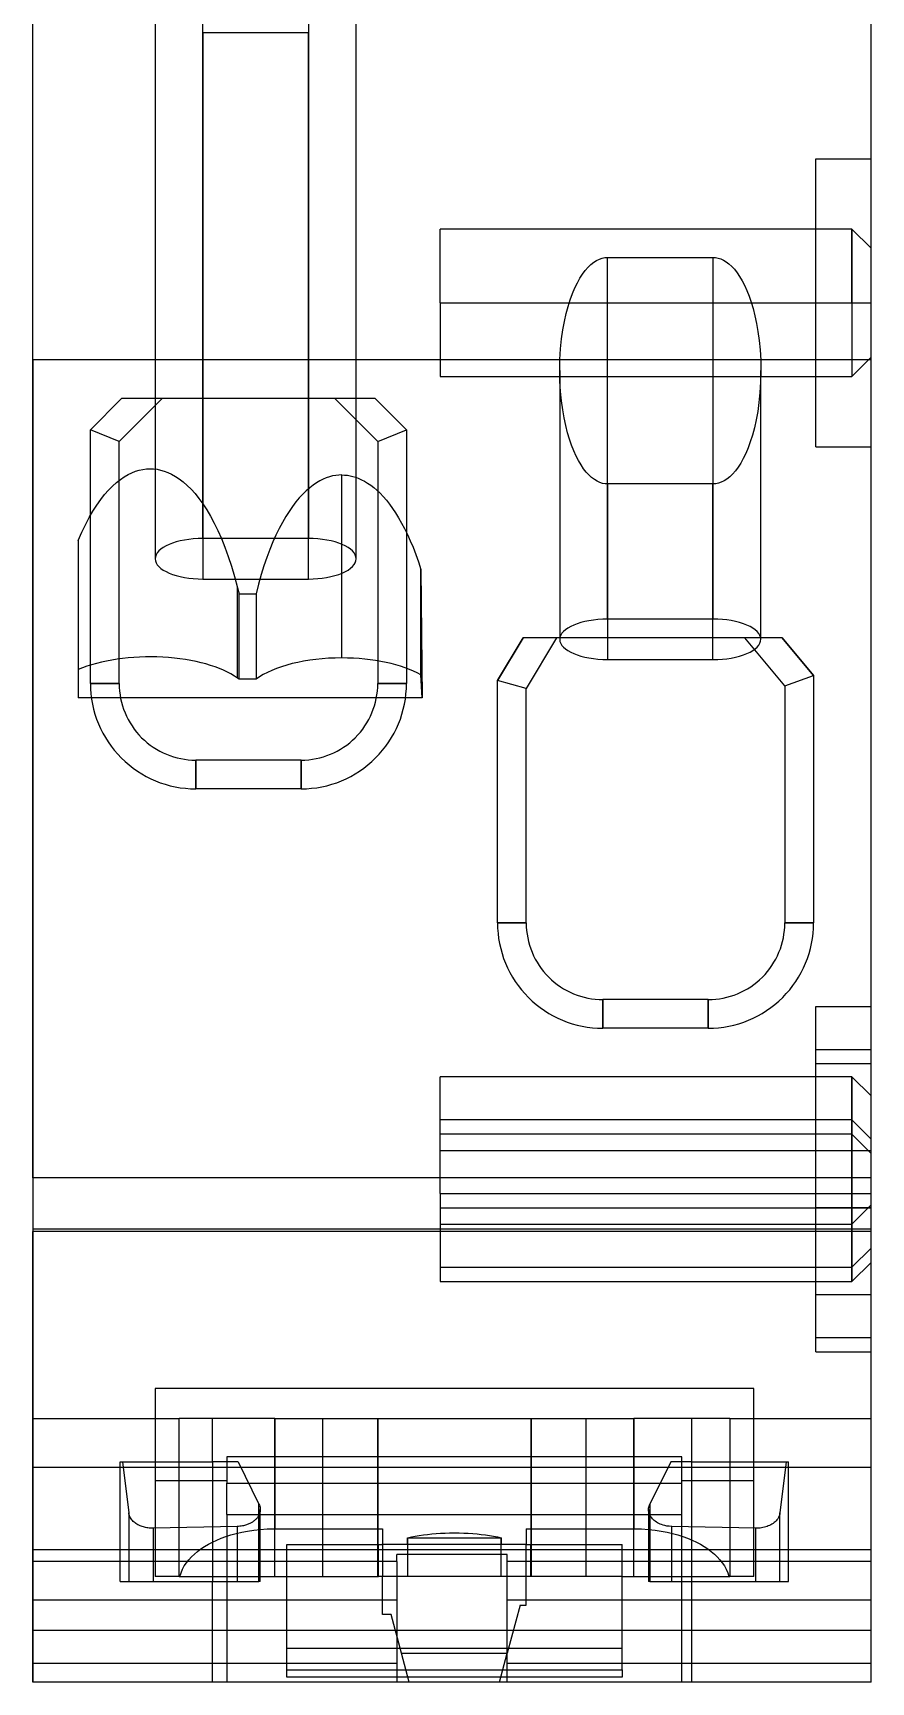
# Model space of a CAD drawing. Header units: millimetres. Extents: x -13 to 4.5, y -51.5 to 19.7.
# Drawn here: x -13 to 4.5, y -51.5 to -17.07 of the extents above; entities that cross this region are included whole.
import ezdxf

# ---------------------------------------------------------------- set-up
doc = ezdxf.new("R2010")
doc.units = ezdxf.units.MM
doc.layers.add('MAIN-1', color=7, linetype='Continuous')
doc.layers.add('MAIN-2', color=7, linetype='Continuous')

msp = doc.modelspace()

# ---------------------------------------------------------------- linework, layer by layer
at = {"layer": 'MAIN-1'}
for p, q in [((-13, -23.883), (-13, -2.222)), ((-13, -40.975), (-13, -15.545)), ((4.5, -40.975), (4.5, -15.545)), ((-13, -23.883), (-13, -42.038)), ((-11.149, -24.7), (-11.8, -25.351)), ((-10.3, -24.7), (-11.2, -25.6)), ((-5.851, -24.7), (-11.149, -24.7)), ((-5.8, -25.6), (-6.7, -24.7)), ((-5.2, -25.351), (-5.851, -24.7)), ((-11.8, -30.65), (-11.8, -25.351)), ((-11.2, -25.6), (-11.8, -25.351)), ((-5.8, -25.6), (-5.2, -25.351)), ((-5.2, -25.351), (-5.2, -30.65)), ((-11.2, -30.65), (-11.2, -25.6)), ((-5.8, -25.6), (-5.8, -30.65)), ((-2.767, -29.7), (-3.3, -30.591)), ((2.648, -29.7), (-2.767, -29.7)), ((-2.068, -29.7), (-2.7, -30.757)), ((2.7, -30.7), (1.867, -29.7)), ((3.3, -30.483), (2.648, -29.7)), ((-3.3, -35.65), (-3.3, -30.591)), ((-2.7, -30.757), (-3.3, -30.591)), ((2.7, -30.7), (3.3, -30.483)), ((3.3, -30.483), (3.3, -35.65)), ((-11.8, -30.65), (-11.2, -30.65)), ((-5.8, -30.65), (-5.2, -30.65)), ((-2.7, -35.65), (-2.7, -30.757)), ((2.7, -30.7), (2.7, -35.65)), ((-7.4, -32.25), (-9.6, -32.25)), ((-9.6, -32.25), (-9.6, -32.85)), ((-7.4, -32.85), (-7.4, -32.25)), ((-7.4, -32.85), (-9.6, -32.85)), ((-3.3, -35.65), (-2.7, -35.65)), ((2.7, -35.65), (3.3, -35.65)), ((1.1, -37.25), (-1.1, -37.25)), ((-1.1, -37.25), (-1.1, -37.85)), ((1.1, -37.85), (1.1, -37.25)), ((1.1, -37.85), (-1.1, -37.85)), ((4.5, -41.3), (4.5, -40.162)), ((4.5, -40.975), (-13, -40.975)), ((-13, -40.975), (-13, -42.09)), ((4.5, -42.09), (4.5, -40.975)), ((4.5, -42.438), (4.5, -41.3)), ((-13, -42.038), (-13, -48.984)), ((-13, -42.038), (4.5, -42.038)), ((-13, -51.5), (-13, -42.09)), ((4.5, -48.984), (4.5, -42.038)), ((-7.95, -46), (-9.95, -46)), ((-9.95, -49.3), (-9.95, -46)), ((-7.95, -46), (-0.45, -46)), ((-7.95, -46), (-7.95, -48.3)), ((1.55, -46), (-0.45, -46)), ((-0.45, -48.3), (-0.45, -46)), ((1.55, -46), (1.55, -49.3)), ((-9.253, -48.579), (-9.164, -48.537)), ((-9.164, -48.537), (-9.07, -48.498)), ((-9.07, -48.498), (-8.971, -48.462)), ((-8.971, -48.462), (-8.867, -48.428)), ((-8.867, -48.428), (-8.757, -48.398)), ((-8.757, -48.398), (-8.641, -48.371)), ((-8.641, -48.371), (-8.519, -48.348)), ((-8.519, -48.348), (-8.39, -48.328)), ((-8.39, -48.328), (-8.253, -48.313)), ((-8.253, -48.313), (-8.107, -48.303)), ((-8.107, -48.303), (-7.95, -48.3)), ((-7.95, -48.3), (-5.7, -48.3)), ((-5.7, -48.3), (-5.7, -48.631)), ((-2.7, -48.3), (-2.7, -48.631)), ((-2.7, -48.3), (-0.45, -48.3)), ((-0.45, -48.3), (-0.293, -48.303)), ((-0.293, -48.303), (-0.147, -48.313)), ((-0.147, -48.313), (-0.01, -48.328)), ((-0.01, -48.328), (0.119, -48.348)), ((0.119, -48.348), (0.241, -48.371)), ((0.241, -48.371), (0.357, -48.398)), ((0.357, -48.398), (0.467, -48.428)), ((0.467, -48.428), (0.571, -48.462)), ((0.571, -48.462), (0.67, -48.498)), ((0.67, -48.498), (0.764, -48.537)), ((0.764, -48.537), (0.853, -48.579)), ((-9.745, -48.946), (-9.689, -48.885)), ((-9.689, -48.885), (-9.629, -48.827)), ((-9.629, -48.827), (-9.563, -48.772)), ((-9.563, -48.772), (-9.493, -48.72)), ((-9.493, -48.72), (-9.417, -48.67)), ((-9.417, -48.67), (-9.338, -48.623)), ((-9.338, -48.623), (-9.253, -48.579)), ((-7.7, -51.247), (-7.7, -48.631)), ((-7.7, -48.631), (-5.7, -48.631)), ((-2.7, -48.631), (-0.7, -48.631)), ((-0.7, -51.247), (-0.7, -48.631)), ((0.853, -48.579), (0.938, -48.623)), ((0.938, -48.623), (1.017, -48.67)), ((1.017, -48.67), (1.093, -48.72)), ((1.093, -48.72), (1.163, -48.772)), ((1.163, -48.772), (1.229, -48.827)), ((1.229, -48.827), (1.289, -48.885)), ((1.289, -48.885), (1.345, -48.946)), ((-13, -48.984), (-13, -49.786)), ((-9.95, -48.984), (-13, -48.984)), ((-9.932, -49.3), (-9.909, -49.221)), ((-9.909, -49.221), (-9.878, -49.147)), ((-9.878, -49.147), (-9.84, -49.076)), ((-9.84, -49.076), (-9.795, -49.009)), ((-9.795, -49.009), (-9.745, -48.946)), ((1.345, -48.946), (1.395, -49.009)), ((1.395, -49.009), (1.44, -49.076)), ((1.44, -49.076), (1.478, -49.147)), ((1.478, -49.147), (1.509, -49.221)), ((1.509, -49.221), (1.532, -49.3)), ((4.5, -48.984), (1.55, -48.984)), ((4.5, -49.786), (4.5, -48.984)), ((-9.95, -49.3), (-9.932, -49.3)), ((-9.932, -49.3), (-7.7, -49.3)), ((-0.7, -49.3), (1.532, -49.3)), ((1.532, -49.3), (1.55, -49.3)), ((-13, -49.786), (-13, -51.106)), ((-13, -49.786), (-7.7, -49.786)), ((-0.7, -49.786), (4.5, -49.786)), ((4.5, -49.843), (4.5, -49.786)), ((4.5, -51.5), (4.5, -49.843)), ((-13, -51.106), (-13, -51.5)), ((-7.7, -51.4), (-7.7, -51.247)), ((-7.7, -51.247), (-0.7, -51.247)), ((-0.7, -51.247), (-0.7, -51.4)), ((-5.4, -51.5), (-13, -51.5)), ((-0.7, -51.4), (-7.7, -51.4)), ((-5.4, -51.4), (-5.4, -51.5)), ((-3.1, -51.5), (-5.4, -51.5)), ((-3.1, -51.5), (-3.1, -51.4)), ((4.5, -51.5), (-3.1, -51.5))]:
    msp.add_line(p, q, dxfattribs=at)
for centre, radius, start, end in [((-9.6, -30.65), 2.2, 179.9988, 270.001), ((-9.6, -30.65), 1.6, 180, 270.0001), ((-7.4, -30.65), 2.2, 269.999, 0.0027), ((-7.4, -30.65), 1.6, 269.9998, 0.0001), ((-1.1, -35.65), 2.2, 179.9995, 270.0024), ((-1.1, -35.65), 1.6, 179.9999, 270.0001), ((1.1, -35.65), 2.2, 269.999, 0.0027), ((1.1, -35.65), 1.6, 270, 0.0001)]:
    msp.add_arc(centre, radius, start, end, dxfattribs=at)
at = {"layer": 'MAIN-2'}
for p, q in [((4.5, -23.883), (4.5, -2.278)), ((-9.45, -27.624), (-9.45, -12.335)), ((-7.25, -12.335), (-7.25, -27.624)), ((-10.45, -14.701), (-10.45, -28.046)), ((-6.25, -28.046), (-6.25, -14.701)), ((-7.25, -17.067), (-9.45, -17.067)), ((-9.45, -17.067), (-9.45, -28.469)), ((-7.25, -28.469), (-7.25, -17.067)), ((3.35, -22.7), (3.35, -19.692)), ((3.35, -19.692), (4.5, -19.692)), ((-4.5, -22.7), (-4.5, -21.162)), ((4.1, -21.162), (-4.5, -21.162)), ((4.1, -21.162), (4.1, -22.7)), ((4.5, -21.562), (4.1, -21.162)), ((4.1, -22.7), (4.1, -21.162)), ((-1.524, -22.102), (-1.467, -22.026)), ((-1.467, -22.026), (-1.408, -21.958)), ((-1.408, -21.958), (-1.349, -21.901)), ((-1.349, -21.901), (-1.29, -21.854)), ((-1.29, -21.854), (-1.231, -21.816)), ((-1.231, -21.816), (-1.172, -21.787)), ((-1.172, -21.787), (-1.113, -21.767)), ((-1.113, -21.767), (-1.056, -21.756)), ((-1.056, -21.756), (-1, -21.752)), ((-1, -29.306), (-1, -21.752)), ((-1, -21.752), (1.2, -21.752)), ((1.2, -21.752), (1.254, -21.755)), ((1.2, -21.752), (1.2, -29.306)), ((1.254, -21.755), (1.308, -21.766)), ((1.308, -21.766), (1.364, -21.784)), ((1.364, -21.784), (1.42, -21.81)), ((1.42, -21.81), (1.477, -21.845)), ((1.477, -21.845), (1.534, -21.888)), ((1.534, -21.888), (1.591, -21.94)), ((1.591, -21.94), (1.647, -22.002)), ((1.647, -22.002), (1.702, -22.072)), ((-1.684, -22.391), (-1.632, -22.285)), ((-1.632, -22.285), (-1.579, -22.189)), ((-1.579, -22.189), (-1.524, -22.102)), ((1.702, -22.072), (1.756, -22.151)), ((1.756, -22.151), (1.808, -22.239)), ((1.808, -22.239), (1.858, -22.336)), ((1.858, -22.336), (1.906, -22.443)), ((-4.5, -22.7), (-4.5, -24.238)), ((-4.5, -22.7), (4.1, -22.7)), ((-4.5, -22.7), (4.1, -22.7)), ((-1.823, -22.775), (-1.779, -22.636)), ((-1.779, -22.636), (-1.733, -22.508)), ((-1.733, -22.508), (-1.684, -22.391)), ((1.906, -22.443), (1.952, -22.56)), ((1.952, -22.56), (1.996, -22.686)), ((1.996, -22.686), (2.037, -22.823)), ((3.35, -25.708), (3.35, -22.7)), ((4.1, -22.7), (4.1, -24.238)), ((4.1, -22.7), (4.5, -22.7)), ((4.1, -22.7), (4.5, -22.7)), ((4.1, -22.7), (4.1, -24.238)), ((-1.9, -23.088), (-1.864, -22.925)), ((-1.864, -22.925), (-1.823, -22.775)), ((2.037, -22.823), (2.075, -22.971)), ((2.075, -22.971), (2.109, -23.13)), ((-1.96, -23.455), (-1.933, -23.264)), ((-1.933, -23.264), (-1.9, -23.088)), ((2.109, -23.13), (2.139, -23.302)), ((2.139, -23.302), (2.164, -23.486)), ((-1.995, -23.887), (-1.981, -23.663)), ((-1.981, -23.663), (-1.96, -23.455)), ((2.164, -23.486), (2.183, -23.684)), ((2.183, -23.684), (2.196, -23.896)), ((-13, -23.883), (4.5, -23.883)), ((-2, -24.119), (-1.995, -23.887)), ((2.196, -23.896), (2.2, -24.118)), ((4.1, -24.238), (4.5, -23.838)), ((4.5, -42.038), (4.5, -23.883)), ((-4.5, -24.238), (4.1, -24.238)), ((-2, -24.118), (-2, -29.728)), ((-1.996, -24.34), (-2, -24.119)), ((-1.983, -24.552), (-1.996, -24.34)), ((2.195, -24.35), (2.181, -24.573)), ((2.2, -24.118), (2.195, -24.35)), ((2.2, -29.728), (2.2, -24.118)), ((-11.8, -25.351), (-11.149, -24.7)), ((-10.3, -24.7), (-10.3, -24.7)), ((-10.3, -24.7), (-10.3, -24.7)), ((-6.7, -24.7), (-6.7, -24.7)), ((-6.7, -24.7), (-6.7, -24.7)), ((-5.851, -24.7), (-5.2, -25.351)), ((-1.964, -24.75), (-1.983, -24.552)), ((-1.939, -24.935), (-1.964, -24.75)), ((2.16, -24.782), (2.133, -24.973)), ((2.181, -24.573), (2.16, -24.782)), ((-1.909, -25.106), (-1.939, -24.935)), ((-1.875, -25.265), (-1.909, -25.106)), ((2.133, -24.973), (2.1, -25.148)), ((-11.8, -30.65), (-11.8, -25.351)), ((-11.2, -25.6), (-11.8, -25.351)), ((-5.8, -25.6), (-5.2, -25.351)), ((-5.2, -25.351), (-5.2, -30.65)), ((-1.837, -25.413), (-1.875, -25.265)), ((-1.796, -25.55), (-1.837, -25.413)), ((2.023, -25.462), (1.979, -25.601)), ((2.064, -25.311), (2.023, -25.462)), ((2.1, -25.148), (2.064, -25.311)), ((-11.2, -25.6), (-11.2, -25.6)), ((-11.2, -25.6), (-11.2, -25.6)), ((-5.8, -25.6), (-5.8, -25.6)), ((-5.8, -25.6), (-5.8, -25.6)), ((-1.752, -25.677), (-1.796, -25.55)), ((-1.706, -25.793), (-1.752, -25.677)), ((-1.658, -25.9), (-1.706, -25.793)), ((1.933, -25.728), (1.884, -25.845)), ((1.979, -25.601), (1.933, -25.728)), ((3.35, -25.708), (4.5, -25.708)), ((-10.631, -26.171), (-10.558, -26.167)), ((-10.558, -26.167), (-10.484, -26.17)), ((-1.608, -25.997), (-1.658, -25.9)), ((-1.556, -26.085), (-1.608, -25.997)), ((-1.502, -26.165), (-1.556, -26.085)), ((-1.447, -26.235), (-1.502, -26.165)), ((1.724, -26.134), (1.667, -26.211)), ((1.779, -26.048), (1.724, -26.134)), ((1.832, -25.952), (1.779, -26.048)), ((1.884, -25.845), (1.832, -25.952)), ((-11.338, -26.529), (-11.256, -26.455)), ((-11.256, -26.455), (-11.174, -26.391)), ((-11.174, -26.391), (-11.093, -26.335)), ((-11.093, -26.335), (-11.013, -26.289)), ((-11.013, -26.289), (-10.934, -26.251)), ((-10.934, -26.251), (-10.857, -26.22)), ((-10.857, -26.22), (-10.78, -26.197)), ((-10.78, -26.197), (-10.705, -26.181)), ((-10.705, -26.181), (-10.631, -26.171)), ((-10.484, -26.17), (-10.41, -26.178)), ((-10.41, -26.178), (-10.335, -26.193)), ((-10.335, -26.193), (-10.26, -26.215)), ((-10.26, -26.215), (-10.182, -26.244)), ((-10.182, -26.244), (-10.104, -26.281)), ((-10.104, -26.281), (-10.025, -26.325)), ((-10.025, -26.325), (-9.944, -26.379)), ((-9.944, -26.379), (-9.863, -26.441)), ((-9.863, -26.441), (-9.781, -26.513)), ((-9.781, -26.513), (-9.698, -26.594)), ((-7.151, -26.507), (-7.222, -26.563)), ((-7.08, -26.459), (-7.151, -26.507)), ((-7.01, -26.419), (-7.08, -26.459)), ((-6.942, -26.384), (-7.01, -26.419)), ((-6.875, -26.356), (-6.942, -26.384)), ((-6.809, -26.334), (-6.875, -26.356)), ((-6.743, -26.317), (-6.809, -26.334)), ((-6.679, -26.305), (-6.743, -26.317)), ((-6.615, -26.298), (-6.679, -26.305)), ((-6.551, -26.295), (-6.615, -26.298)), ((-6.551, -26.295), (-6.493, -26.297)), ((-6.551, -30.117), (-6.551, -26.295)), ((-6.493, -26.297), (-6.435, -26.303)), ((-6.435, -26.303), (-6.376, -26.313)), ((-6.376, -26.313), (-6.318, -26.327)), ((-6.318, -26.327), (-6.258, -26.345)), ((-6.258, -26.345), (-6.198, -26.368)), ((-6.198, -26.368), (-6.137, -26.395)), ((-6.137, -26.395), (-6.075, -26.428)), ((-6.075, -26.428), (-6.012, -26.466)), ((-6.012, -26.466), (-5.948, -26.51)), ((-5.948, -26.51), (-5.883, -26.56)), ((-1.391, -26.296), (-1.447, -26.235)), ((-1.334, -26.348), (-1.391, -26.296)), ((-1.277, -26.392), (-1.334, -26.348)), ((-1.22, -26.426), (-1.277, -26.392)), ((-1.164, -26.452), (-1.22, -26.426)), ((-1.108, -26.471), (-1.164, -26.452)), ((-1.054, -26.481), (-1.108, -26.471)), ((-1, -26.484), (-1.054, -26.481)), ((1.2, -26.484), (-1, -26.484)), ((-1, -26.484), (-1, -30.151)), ((1.256, -26.481), (1.2, -26.484)), ((1.2, -30.151), (1.2, -26.484)), ((1.313, -26.469), (1.256, -26.481)), ((1.372, -26.449), (1.313, -26.469)), ((1.431, -26.421), (1.372, -26.449)), ((1.49, -26.383), (1.431, -26.421)), ((1.549, -26.335), (1.49, -26.383)), ((1.608, -26.278), (1.549, -26.335)), ((1.667, -26.211), (1.608, -26.278)), ((-11.667, -26.926), (-11.586, -26.811)), ((-11.586, -26.811), (-11.504, -26.707)), ((-11.504, -26.707), (-11.421, -26.613)), ((-11.421, -26.613), (-11.338, -26.529)), ((-9.698, -26.594), (-9.616, -26.686)), ((-9.616, -26.686), (-9.534, -26.788)), ((-9.534, -26.788), (-9.453, -26.899)), ((-7.439, -26.774), (-7.511, -26.86)), ((-7.367, -26.696), (-7.439, -26.774)), ((-7.294, -26.625), (-7.367, -26.696)), ((-7.222, -26.563), (-7.294, -26.625)), ((-5.883, -26.56), (-5.818, -26.616)), ((-5.818, -26.616), (-5.752, -26.679)), ((-5.752, -26.679), (-5.686, -26.747)), ((-5.686, -26.747), (-5.621, -26.823)), ((-5.621, -26.823), (-5.556, -26.904)), ((-11.904, -27.334), (-11.826, -27.187)), ((-11.826, -27.187), (-11.747, -27.051)), ((-11.747, -27.051), (-11.667, -26.926)), ((-9.453, -26.899), (-9.372, -27.022)), ((-9.372, -27.022), (-9.293, -27.155)), ((-9.293, -27.155), (-9.215, -27.299)), ((-7.723, -27.166), (-7.792, -27.285)), ((-7.653, -27.056), (-7.723, -27.166)), ((-7.582, -26.954), (-7.653, -27.056)), ((-7.511, -26.86), (-7.582, -26.954)), ((-5.556, -26.904), (-5.492, -26.993)), ((-5.492, -26.993), (-5.428, -27.088)), ((-5.428, -27.088), (-5.364, -27.19)), ((-5.364, -27.19), (-5.302, -27.299)), ((-12.054, -27.662), (-11.98, -27.492)), ((-11.98, -27.492), (-11.904, -27.334)), ((-9.215, -27.299), (-9.139, -27.455)), ((-9.139, -27.455), (-9.065, -27.623)), ((-7.86, -27.413), (-7.927, -27.55)), ((-7.792, -27.285), (-7.86, -27.413)), ((-5.302, -27.299), (-5.241, -27.415)), ((-5.241, -27.415), (-5.18, -27.538)), ((-5.18, -27.538), (-5.121, -27.669)), ((-12.054, -27.662), (-12.053, -30.948)), ((-12.054, -27.662), (-12.054, -30.361)), ((-7.25, -27.624), (-9.45, -27.624)), ((-9.065, -27.623), (-8.992, -27.802)), ((-8.992, -27.802), (-8.922, -27.995)), ((-8.055, -27.851), (-8.117, -28.016)), ((-7.992, -27.695), (-8.055, -27.851)), ((-7.927, -27.55), (-7.992, -27.695)), ((-5.121, -27.669), (-5.064, -27.807)), ((-5.064, -27.807), (-5.007, -27.954)), ((-8.922, -27.995), (-8.855, -28.2)), ((-8.855, -28.2), (-8.791, -28.419)), ((-8.177, -28.191), (-8.234, -28.376)), ((-8.117, -28.016), (-8.177, -28.191)), ((-5.007, -27.954), (-4.953, -28.108)), ((-4.953, -28.108), (-4.9, -28.27)), ((-9.45, -28.469), (-7.25, -28.469)), ((-8.791, -28.419), (-8.73, -28.652)), ((-8.289, -28.573), (-8.34, -28.78)), ((-8.234, -28.376), (-8.289, -28.573)), ((-4.9, -28.27), (-4.876, -30.948)), ((-4.9, -30.47), (-4.9, -28.27)), ((-8.73, -28.652), (-8.697, -28.78)), ((-8.73, -30.538), (-8.73, -28.652)), ((-8.697, -28.78), (-8.34, -28.78)), ((-8.697, -30.561), (-8.697, -28.78)), ((-8.34, -28.78), (-8.34, -30.561)), ((1.2, -29.306), (-1, -29.306)), ((-3.3, -30.591), (-2.767, -29.7)), ((-2.068, -29.7), (-2.068, -29.7)), ((-2.068, -29.7), (-2.068, -29.7)), ((1.867, -29.7), (1.867, -29.7)), ((1.867, -29.7), (1.867, -29.7)), ((2.648, -29.7), (3.3, -30.483)), ((-1, -30.151), (1.2, -30.151)), ((-12.054, -30.361), (-12.053, -30.948)), ((-8.697, -30.561), (-8.73, -30.538)), ((-8.34, -30.561), (-8.697, -30.561)), ((-4.876, -30.948), (-4.9, -30.47)), ((-3.3, -35.65), (-3.3, -30.591)), ((-2.7, -30.757), (-3.3, -30.591)), ((2.7, -30.7), (3.3, -30.483)), ((3.3, -30.483), (3.3, -35.65)), ((-4.876, -30.948), (-12.053, -30.948)), ((-11.2, -30.65), (-11.8, -30.65)), ((-11.2, -30.65), (-11.2, -30.65)), ((-11.2, -30.65), (-11.2, -30.65)), ((-5.2, -30.65), (-5.8, -30.65)), ((-5.8, -30.65), (-5.8, -30.65)), ((-5.8, -30.65), (-5.8, -30.65)), ((-2.7, -30.757), (-2.7, -30.757)), ((-2.7, -30.757), (-2.7, -30.757)), ((2.7, -30.7), (2.7, -30.7)), ((2.7, -30.7), (2.7, -30.7)), ((-9.6, -32.85), (-9.6, -32.25)), ((-9.6, -32.25), (-9.6, -32.25)), ((-9.6, -32.25), (-9.6, -32.25)), ((-7.4, -32.25), (-7.4, -32.85)), ((-7.4, -32.25), (-7.4, -32.25)), ((-7.4, -32.25), (-7.4, -32.25)), ((-7.4, -32.85), (-9.6, -32.85)), ((-2.7, -35.65), (-3.3, -35.65)), ((-2.7, -35.65), (-2.7, -35.65)), ((-2.7, -35.65), (-2.7, -35.65)), ((3.3, -35.65), (2.7, -35.65)), ((2.7, -35.65), (2.7, -35.65)), ((2.7, -35.65), (2.7, -35.65)), ((-1.1, -37.85), (-1.1, -37.25)), ((-1.1, -37.25), (-1.1, -37.25)), ((-1.1, -37.25), (-1.1, -37.25)), ((1.1, -37.25), (1.1, -37.25)), ((1.1, -37.25), (1.1, -37.85)), ((1.1, -37.25), (1.1, -37.25)), ((3.35, -38.292), (3.35, -37.392)), ((3.35, -37.392), (4.5, -37.392)), ((1.1, -37.85), (-1.1, -37.85)), ((3.35, -41.3), (3.35, -38.292)), ((3.35, -38.292), (4.5, -38.292)), ((-4.5, -39.811), (-4.5, -38.862)), ((4.1, -38.862), (-4.5, -38.862)), ((4.5, -38.592), (3.35, -38.592)), ((3.35, -41.6), (3.35, -38.592)), ((4.5, -38.592), (3.35, -38.592)), ((4.1, -38.862), (4.1, -40.4)), ((4.5, -39.262), (4.1, -38.862)), ((4.1, -40.4), (4.1, -38.862)), ((-4.5, -41.3), (-4.5, -39.762)), ((4.1, -39.762), (-4.5, -39.762)), ((4.1, -39.762), (4.1, -41.3)), ((4.5, -40.162), (4.1, -39.762)), ((4.1, -39.762), (4.1, -41.3)), ((4.1, -40.062), (-4.5, -40.062)), ((4.1, -40.062), (4.1, -41.6)), ((4.5, -40.462), (4.1, -40.062)), ((4.1, -40.062), (4.1, -41.6)), ((-4.5, -40.4), (4.1, -40.4)), ((-4.5, -40.4), (4.1, -40.4)), ((4.1, -40.4), (4.1, -41.938)), ((4.1, -40.4), (4.5, -40.4)), ((4.1, -40.4), (4.5, -40.4)), ((4.1, -41.938), (4.1, -40.4)), ((4.5, -40.975), (-13, -40.975)), ((-4.5, -41.3), (-4.5, -42.838)), ((-4.5, -41.3), (4.1, -41.3)), ((-4.5, -41.3), (4.1, -41.3)), ((3.35, -44.308), (3.35, -41.3)), ((4.1, -41.3), (4.5, -41.3)), ((4.1, -41.3), (4.1, -42.838)), ((4.1, -42.838), (4.1, -41.3)), ((4.1, -41.3), (4.5, -41.3)), ((-4.5, -41.6), (4.1, -41.6)), ((-4.5, -41.6), (4.1, -41.6)), ((4.5, -41.6), (3.35, -41.6)), ((4.5, -41.6), (3.35, -41.6)), ((4.5, -41.6), (3.35, -41.6)), ((4.5, -41.6), (3.35, -41.6)), ((3.35, -44.608), (3.35, -41.6)), ((4.1, -41.938), (4.5, -41.538)), ((4.1, -41.6), (4.1, -43.138)), ((4.1, -41.6), (4.5, -41.6)), ((4.1, -41.6), (4.5, -41.6)), ((4.1, -43.138), (4.1, -41.6)), ((-4.5, -41.938), (4.1, -41.938)), ((4.5, -42.09), (-13, -42.09)), ((4.5, -42.09), (-13, -42.09)), ((4.5, -49.843), (4.5, -42.09)), ((4.1, -42.838), (4.5, -42.438)), ((-4.5, -42.838), (4.1, -42.838)), ((-4.5, -42.839), (-4.5, -43.138)), ((4.1, -43.138), (4.5, -42.738)), ((-4.5, -43.138), (4.1, -43.138)), ((3.35, -43.408), (4.5, -43.408)), ((3.35, -44.308), (4.5, -44.308)), ((3.35, -44.608), (4.5, -44.608)), ((3.35, -44.608), (4.5, -44.608)), ((-10.45, -45.373), (-10.45, -47.3)), ((-10.45, -45.373), (-10.45, -45.373)), ((2.05, -45.373), (-10.45, -45.373)), ((2.05, -47.3), (2.05, -45.373)), ((2.05, -45.373), (2.05, -45.373)), ((-13, -46), (-13, -46)), ((-13, -46), (-9.95, -46)), ((-9.95, -46), (-9.95, -46)), ((-9.95, -46), (-9.95, -46)), ((-9.95, -46), (-9.95, -46)), ((-9.95, -46), (-9.95, -46)), ((-9.25, -46), (-9.25, -46)), ((-9.25, -46.129), (-9.25, -46)), ((-9.25, -46.257), (-9.25, -46.129)), ((-7.95, -46), (-7.95, -46)), ((-7.95, -46), (-7.95, -46)), ((-7.95, -49.3), (-7.95, -46)), ((-7.95, -46), (-7.95, -46)), ((-7.95, -46), (-7.95, -46)), ((-7.95, -48.3), (-7.95, -46)), ((-6.95, -49.3), (-6.95, -46)), ((-6.95, -49.3), (-6.95, -46)), ((-5.8, -46), (-5.8, -49.3)), ((-5.8, -49.3), (-5.8, -46)), ((-2.6, -49.3), (-2.6, -46)), ((-2.6, -46), (-2.6, -49.3)), ((-1.45, -49.3), (-1.45, -46)), ((-1.45, -49.3), (-1.45, -46)), ((-0.45, -46), (-0.45, -46)), ((-0.45, -49.3), (-0.45, -46)), ((-0.45, -46), (-0.45, -46)), ((-0.45, -46), (-0.45, -48.3)), ((0.75, -46), (0.75, -46)), ((0.75, -46), (0.75, -51.5)), ((1.55, -46), (1.55, -46)), ((1.55, -46), (1.55, -46)), ((1.55, -46), (1.55, -46)), ((1.55, -46), (1.55, -46)), ((1.55, -46), (4.5, -46)), ((4.5, -46), (4.5, -46)), ((-9.25, -46.386), (-9.25, -46.257)), ((-9.25, -46.514), (-9.25, -46.386)), ((-9.25, -46.643), (-9.25, -46.514)), ((-9.248, -46.771), (-9.25, -46.643)), ((-9.25, -46.9), (-9.248, -46.771)), ((-8.95, -46.8), (-8.95, -47.346)), ((0.55, -46.8), (-8.95, -46.8)), ((0.55, -47.346), (0.55, -46.8)), ((-13, -47.011), (4.5, -47.011)), ((-11.177, -46.9), (-9.25, -46.9)), ((-11.177, -49.4), (-11.177, -46.9)), ((-11.131, -46.9), (-10.999, -47.969)), ((-9.25, -46.9), (-9.247, -46.9)), ((-9.249, -46.9), (-9.25, -46.9)), ((-9.25, -46.9), (-9.25, -46.9)), ((-9.248, -46.9), (-9.249, -46.9)), ((-9.249, -46.9), (-9.249, -46.9)), ((-9.247, -46.9), (-9.248, -46.9)), ((-9.247, -46.9), (-9.247, -46.9)), ((-9.246, -49.4), (-9.246, -46.9)), ((-9.171, -46.9), (-9.243, -46.9)), ((-9.096, -46.9), (-9.171, -46.9)), ((-9.02, -46.9), (-9.096, -46.9)), ((-8.944, -46.9), (-9.02, -46.9)), ((-8.869, -46.9), (-8.944, -46.9)), ((-8.793, -46.9), (-8.869, -46.9)), ((-8.718, -46.9), (-8.793, -46.9)), ((-8.718, -46.9), (-8.282, -47.786)), ((0.318, -46.9), (-0.118, -47.786)), ((0.75, -46.9), (0.318, -46.9)), ((0.75, -46.9), (2.777, -46.9)), ((0.75, -46.9), (0.75, -46.9)), ((2.731, -46.9), (2.599, -47.969)), ((2.777, -49.4), (2.777, -46.9)), ((-10.45, -47.3), (-10.45, -49.3)), ((-8.95, -47.3), (-10.45, -47.3)), ((-8.95, -48), (-8.95, -47.346)), ((-8.95, -47.346), (0.55, -47.346)), ((2.05, -47.3), (0.55, -47.3)), ((0.55, -48), (0.55, -47.346)), ((2.05, -49.3), (2.05, -47.3)), ((-8.282, -49.4), (-8.282, -47.786)), ((-8.282, -47.786), (-8.272, -47.807)), ((-8.272, -47.807), (-8.265, -47.828)), ((-8.265, -47.828), (-8.259, -47.848)), ((-8.259, -47.848), (-8.256, -47.867)), ((-0.144, -47.867), (-0.141, -47.848)), ((-0.141, -47.848), (-0.135, -47.828)), ((-0.135, -47.828), (-0.128, -47.807)), ((-0.128, -47.807), (-0.118, -47.786)), ((-0.118, -47.786), (-0.118, -49.4)), ((-10.996, -47.991), (-10.999, -47.969)), ((-10.999, -47.969), (-10.999, -49.4)), ((-10.99, -48.012), (-10.996, -47.991)), ((-10.983, -48.033), (-10.99, -48.012)), ((-10.974, -48.053), (-10.983, -48.033)), ((-10.963, -48.073), (-10.974, -48.053)), ((-10.951, -48.092), (-10.963, -48.073)), ((-10.937, -48.111), (-10.951, -48.092)), ((-10.922, -48.129), (-10.937, -48.111)), ((-10.905, -48.145), (-10.922, -48.129)), ((-10.888, -48.161), (-10.905, -48.145)), ((-10.869, -48.176), (-10.888, -48.161)), ((-10.85, -48.19), (-10.869, -48.176)), ((-10.829, -48.204), (-10.85, -48.19)), ((-10.808, -48.216), (-10.829, -48.204)), ((-8.95, -48), (-8.95, -51.5)), ((-8.95, -48), (0.55, -48)), ((-8.491, -48.199), (-8.507, -48.206)), ((-8.475, -48.191), (-8.491, -48.199)), ((-8.46, -48.184), (-8.475, -48.191)), ((-8.446, -48.176), (-8.46, -48.184)), ((-8.431, -48.167), (-8.446, -48.176)), ((-8.418, -48.159), (-8.431, -48.167)), ((-8.405, -48.15), (-8.418, -48.159)), ((-8.392, -48.141), (-8.405, -48.15)), ((-8.38, -48.132), (-8.392, -48.141)), ((-8.368, -48.123), (-8.38, -48.132)), ((-8.357, -48.113), (-8.368, -48.123)), ((-8.347, -48.104), (-8.357, -48.113)), ((-8.337, -48.094), (-8.347, -48.104)), ((-8.328, -48.083), (-8.337, -48.094)), ((-8.319, -48.073), (-8.328, -48.083)), ((-8.311, -48.062), (-8.319, -48.073)), ((-8.303, -48.051), (-8.311, -48.062)), ((-8.296, -48.04), (-8.303, -48.051)), ((-8.289, -48.029), (-8.296, -48.04)), ((-8.283, -48.017), (-8.289, -48.029)), ((-8.278, -48.006), (-8.283, -48.017)), ((-8.273, -47.994), (-8.278, -48.006)), ((-8.268, -47.981), (-8.273, -47.994)), ((-8.264, -47.969), (-8.268, -47.981)), ((-8.261, -47.956), (-8.264, -47.969)), ((-8.258, -47.943), (-8.261, -47.956)), ((-8.256, -47.93), (-8.258, -47.943)), ((-8.256, -47.867), (-8.254, -47.885)), ((-8.254, -47.917), (-8.256, -47.93)), ((-8.254, -47.885), (-8.253, -47.903)), ((-8.254, -49.4), (-8.254, -47.9)), ((-8.253, -47.903), (-8.254, -47.917)), ((-0.147, -47.903), (-0.146, -47.885)), ((-0.145, -47.927), (-0.147, -47.903)), ((-0.146, -47.885), (-0.144, -47.867)), ((-0.146, -47.9), (-0.146, -49.4)), ((-0.141, -47.95), (-0.145, -47.927)), ((-0.135, -47.973), (-0.141, -47.95)), ((-0.127, -47.995), (-0.135, -47.973)), ((-0.118, -48.016), (-0.127, -47.995)), ((-0.107, -48.036), (-0.118, -48.016)), ((-0.094, -48.056), (-0.107, -48.036)), ((-0.079, -48.075), (-0.094, -48.056)), ((-0.063, -48.093), (-0.079, -48.075)), ((-0.045, -48.111), (-0.063, -48.093)), ((-0.026, -48.128), (-0.045, -48.111)), ((-0.005, -48.144), (-0.026, -48.128)), ((0.018, -48.159), (-0.005, -48.144)), ((0.043, -48.174), (0.018, -48.159)), ((0.069, -48.188), (0.043, -48.174)), ((0.097, -48.202), (0.069, -48.188)), ((0.127, -48.214), (0.097, -48.202)), ((0.55, -51.5), (0.55, -48)), ((2.431, -48.202), (2.406, -48.217)), ((2.455, -48.187), (2.431, -48.202)), ((2.477, -48.17), (2.455, -48.187)), ((2.499, -48.152), (2.477, -48.17)), ((2.518, -48.132), (2.499, -48.152)), ((2.536, -48.112), (2.518, -48.132)), ((2.552, -48.09), (2.536, -48.112)), ((2.566, -48.067), (2.552, -48.09)), ((2.578, -48.044), (2.566, -48.067)), ((2.588, -48.02), (2.578, -48.044)), ((2.595, -47.995), (2.588, -48.02)), ((2.599, -47.969), (2.595, -47.995)), ((2.599, -49.4), (2.599, -47.969)), ((-10.787, -48.227), (-10.808, -48.216)), ((-10.764, -48.237), (-10.787, -48.227)), ((-10.742, -48.246), (-10.764, -48.237)), ((-10.719, -48.255), (-10.742, -48.246)), ((-10.695, -48.262), (-10.719, -48.255)), ((-10.671, -48.269), (-10.695, -48.262)), ((-10.648, -48.274), (-10.671, -48.269)), ((-10.623, -48.279), (-10.648, -48.274)), ((-10.599, -48.283), (-10.623, -48.279)), ((-10.575, -48.286), (-10.599, -48.283)), ((-10.55, -48.288), (-10.575, -48.286)), ((-10.526, -48.289), (-10.55, -48.288)), ((-10.501, -48.29), (-10.526, -48.289)), ((-10.499, -48.29), (-10.501, -48.29)), ((-10.497, -48.29), (-10.499, -48.29)), ((-10.494, -48.29), (-10.497, -48.29)), ((-10.492, -48.29), (-10.494, -48.29)), ((-10.49, -48.29), (-10.492, -48.29)), ((-10.488, -48.29), (-10.49, -48.29)), ((-10.485, -48.29), (-10.488, -48.29)), ((-8.739, -48.251), (-10.485, -48.29)), ((-10.485, -49.4), (-10.485, -48.29)), ((-9.253, -48.579), (-9.164, -48.537)), ((-9.164, -48.537), (-9.07, -48.498)), ((-9.07, -48.498), (-8.971, -48.462)), ((-8.971, -48.462), (-8.867, -48.428)), ((-8.867, -48.428), (-8.757, -48.398)), ((-8.757, -48.398), (-8.641, -48.371)), ((-8.708, -48.25), (-8.739, -48.251)), ((-8.739, -48.251), (-8.739, -49.4)), ((-8.679, -48.248), (-8.708, -48.25)), ((-8.652, -48.245), (-8.679, -48.248)), ((-8.627, -48.241), (-8.652, -48.245)), ((-8.641, -48.371), (-8.519, -48.348)), ((-8.604, -48.237), (-8.627, -48.241)), ((-8.582, -48.232), (-8.604, -48.237)), ((-8.562, -48.226), (-8.582, -48.232)), ((-8.543, -48.22), (-8.562, -48.226)), ((-8.525, -48.213), (-8.543, -48.22)), ((-8.507, -48.206), (-8.525, -48.213)), ((-8.519, -48.348), (-8.39, -48.328)), ((-8.39, -48.328), (-8.253, -48.313)), ((-8.253, -48.313), (-8.107, -48.303)), ((-8.107, -48.303), (-7.95, -48.3)), ((-7.95, -48.3), (-5.7, -48.3)), ((-5.7, -48.3), (-5.7, -48.3)), ((-5.176, -48.487), (-5.097, -48.47)), ((-5.176, -48.487), (-5.097, -48.47)), ((-5.176, -48.631), (-5.176, -48.487)), ((-5.176, -48.487), (-3.224, -48.487)), ((-5.176, -48.487), (-3.224, -48.487)), ((-5.176, -48.487), (-5.176, -49.3)), ((-5.097, -48.47), (-5.016, -48.454)), ((-5.097, -48.47), (-5.016, -48.454)), ((-5.016, -48.454), (-4.933, -48.44)), ((-5.016, -48.454), (-4.933, -48.44)), ((-4.933, -48.44), (-4.848, -48.428)), ((-4.933, -48.44), (-4.848, -48.428)), ((-4.848, -48.428), (-4.762, -48.417)), ((-4.848, -48.428), (-4.762, -48.417)), ((-4.762, -48.417), (-4.673, -48.408)), ((-4.762, -48.417), (-4.673, -48.408)), ((-4.673, -48.408), (-4.582, -48.4)), ((-4.673, -48.408), (-4.582, -48.4)), ((-4.582, -48.4), (-4.49, -48.394)), ((-4.582, -48.4), (-4.49, -48.394)), ((-4.49, -48.394), (-4.395, -48.39)), ((-4.49, -48.394), (-4.395, -48.39)), ((-4.395, -48.39), (-4.299, -48.387)), ((-4.395, -48.39), (-4.299, -48.387)), ((-4.299, -48.387), (-4.2, -48.386)), ((-4.299, -48.387), (-4.2, -48.386)), ((-4.2, -48.386), (-4.101, -48.387)), ((-4.2, -48.386), (-4.101, -48.387)), ((-4.101, -48.387), (-4.005, -48.39)), ((-4.101, -48.387), (-4.005, -48.39)), ((-4.005, -48.39), (-3.91, -48.394)), ((-4.005, -48.39), (-3.91, -48.394)), ((-3.91, -48.394), (-3.818, -48.4)), ((-3.91, -48.394), (-3.818, -48.4)), ((-3.818, -48.4), (-3.727, -48.408)), ((-3.818, -48.4), (-3.727, -48.408)), ((-3.727, -48.408), (-3.638, -48.417)), ((-3.727, -48.408), (-3.638, -48.417)), ((-3.638, -48.417), (-3.552, -48.428)), ((-3.638, -48.417), (-3.552, -48.428)), ((-3.552, -48.428), (-3.467, -48.44)), ((-3.552, -48.428), (-3.467, -48.44)), ((-3.467, -48.44), (-3.384, -48.454)), ((-3.467, -48.44), (-3.384, -48.454)), ((-3.384, -48.454), (-3.303, -48.47)), ((-3.384, -48.454), (-3.303, -48.47)), ((-3.303, -48.47), (-3.224, -48.487)), ((-3.303, -48.47), (-3.224, -48.487)), ((-3.224, -48.487), (-3.224, -48.631)), ((-3.224, -49.3), (-3.224, -48.487)), ((-2.7, -48.3), (-0.45, -48.3)), ((-2.7, -48.3), (-2.7, -48.3)), ((-0.45, -48.3), (-0.293, -48.303)), ((-0.293, -48.303), (-0.147, -48.313)), ((-0.147, -48.313), (-0.01, -48.328)), ((-0.01, -48.328), (0.119, -48.348)), ((0.119, -48.348), (0.241, -48.371)), ((0.16, -48.225), (0.127, -48.214)), ((0.197, -48.235), (0.16, -48.225)), ((0.238, -48.243), (0.197, -48.235)), ((0.285, -48.248), (0.238, -48.243)), ((0.241, -48.371), (0.357, -48.398)), ((0.339, -48.251), (0.285, -48.248)), ((2.085, -48.29), (0.339, -48.251)), ((0.339, -49.4), (0.339, -48.251)), ((0.357, -48.398), (0.467, -48.428)), ((0.467, -48.428), (0.571, -48.462)), ((0.571, -48.462), (0.67, -48.498)), ((0.67, -48.498), (0.764, -48.537)), ((0.764, -48.537), (0.853, -48.579)), ((2.088, -48.29), (2.085, -48.29)), ((2.085, -48.29), (2.085, -49.4)), ((2.09, -48.29), (2.088, -48.29)), ((2.092, -48.29), (2.09, -48.29)), ((2.094, -48.29), (2.092, -48.29)), ((2.097, -48.29), (2.094, -48.29)), ((2.099, -48.29), (2.097, -48.29)), ((2.101, -48.29), (2.099, -48.29)), ((2.13, -48.289), (2.101, -48.29)), ((2.159, -48.287), (2.13, -48.289)), ((2.187, -48.284), (2.159, -48.287)), ((2.216, -48.28), (2.187, -48.284)), ((2.244, -48.275), (2.216, -48.28)), ((2.273, -48.268), (2.244, -48.275)), ((2.3, -48.261), (2.273, -48.268)), ((2.328, -48.252), (2.3, -48.261)), ((2.355, -48.241), (2.328, -48.252)), ((2.381, -48.23), (2.355, -48.241)), ((2.406, -48.217), (2.381, -48.23)), ((-13, -48.732), (4.5, -48.732)), ((-9.745, -48.946), (-9.689, -48.885)), ((-9.689, -48.885), (-9.629, -48.827)), ((-9.629, -48.827), (-9.563, -48.772)), ((-9.563, -48.772), (-9.493, -48.72)), ((-9.493, -48.72), (-9.417, -48.67)), ((-9.417, -48.67), (-9.338, -48.623)), ((-9.338, -48.623), (-9.253, -48.579)), ((-7.7, -48.631), (-7.7, -48.631)), ((-5.787, -49.3), (-5.787, -48.631)), ((-5.176, -48.631), (-5.717, -48.631)), ((-5.7, -48.631), (-5.7, -48.631)), ((-5.7, -48.631), (-5.7, -49.3)), ((-3.1, -48.834), (-5.4, -48.834)), ((-5.4, -48.909), (-5.4, -48.834)), ((-3.224, -48.631), (-5.176, -48.631)), ((-2.7, -48.631), (-3.224, -48.631)), ((-3.1, -48.984), (-3.1, -48.834)), ((-2.7, -48.631), (-2.7, -48.631)), ((-2.7, -49.3), (-2.7, -48.631)), ((-2.613, -48.631), (-2.613, -49.3)), ((-0.7, -48.631), (-0.7, -48.631)), ((0.853, -48.579), (0.938, -48.623)), ((0.938, -48.623), (1.017, -48.67)), ((1.017, -48.67), (1.093, -48.72)), ((1.093, -48.72), (1.163, -48.772)), ((1.163, -48.772), (1.229, -48.827)), ((1.229, -48.827), (1.289, -48.885)), ((1.289, -48.885), (1.345, -48.946)), ((-5.4, -48.984), (-9.95, -48.984)), ((-9.932, -49.3), (-9.909, -49.221)), ((-9.909, -49.221), (-9.878, -49.147)), ((-9.878, -49.147), (-9.84, -49.076)), ((-9.84, -49.076), (-9.795, -49.009)), ((-9.795, -49.009), (-9.745, -48.946)), ((-5.4, -48.984), (-5.4, -48.909)), ((-5.4, -48.984), (-5.4, -49.519)), ((1.55, -48.984), (-3.1, -48.984)), ((-3.1, -49.519), (-3.1, -48.984)), ((1.345, -48.946), (1.395, -49.009)), ((1.395, -49.009), (1.44, -49.076)), ((1.44, -49.076), (1.478, -49.147)), ((1.478, -49.147), (1.509, -49.221)), ((1.509, -49.221), (1.532, -49.3)), ((-11.177, -49.4), (-9.25, -49.4)), ((-10.45, -49.3), (-10.45, -49.3)), ((-9.95, -49.3), (-10.45, -49.3)), ((-9.95, -49.3), (-9.95, -49.3)), ((-9.95, -49.3), (-9.95, -49.3)), ((-9.95, -49.3), (-9.95, -49.3)), ((-9.95, -49.3), (-9.95, -49.3)), ((-9.246, -49.4), (-9.25, -49.4)), ((-9.248, -49.7), (-9.25, -49.4)), ((-9.246, -49.4), (-8.282, -49.4)), ((-8.95, -49.3), (-8.95, -49.3)), ((-8.254, -49.4), (-8.282, -49.4)), ((-7.95, -49.3), (-7.95, -49.3)), ((-7.95, -49.3), (-7.95, -49.3)), ((-7.95, -49.3), (-7.95, -49.3)), ((-7.95, -49.3), (-7.95, -49.3)), ((-7.7, -49.3), (-7.7, -49.3)), ((-7.7, -49.3), (-5.787, -49.3)), ((-2.613, -49.3), (-5.787, -49.3)), ((-5.7, -50.093), (-5.7, -49.3)), ((-5.4, -49.519), (-5.4, -50.79)), ((-3.1, -50.79), (-3.1, -49.519)), ((-2.7, -49.894), (-2.7, -49.3)), ((-0.7, -49.3), (-2.613, -49.3)), ((-0.7, -49.3), (-0.7, -49.3)), ((-0.45, -49.3), (-0.45, -49.3)), ((-0.45, -49.3), (-0.45, -49.3)), ((-0.118, -49.4), (-0.146, -49.4)), ((-0.118, -49.4), (0.75, -49.4)), ((0.55, -49.3), (0.55, -49.3)), ((0.75, -49.4), (2.777, -49.4)), ((0.75, -49.4), (0.75, -49.4)), ((1.55, -49.3), (1.55, -49.3)), ((1.55, -49.3), (1.55, -49.3)), ((1.55, -49.3), (1.55, -49.3)), ((1.55, -49.3), (1.55, -49.3)), ((2.05, -49.3), (1.55, -49.3)), ((2.05, -49.3), (2.05, -49.3)), ((-9.25, -50), (-9.248, -49.7)), ((-7.7, -49.786), (-5.4, -49.786)), ((-3.1, -49.786), (-0.7, -49.786)), ((-2.828, -49.894), (-3.098, -50.9)), ((-2.828, -49.894), (-2.7, -49.894)), ((-2.828, -49.894), (-2.828, -49.894)), ((-2.7, -49.894), (-2.7, -49.894)), ((4.5, -51.106), (4.5, -49.843)), ((-9.25, -50.3), (-9.25, -50)), ((-5.518, -50.093), (-5.7, -50.093)), ((-5.7, -50.093), (-5.7, -50.093)), ((-5.302, -50.9), (-5.518, -50.093)), ((-5.518, -50.093), (-5.518, -50.093)), ((-13, -50.42), (4.5, -50.42)), ((-9.25, -50.6), (-9.25, -50.3)), ((-9.25, -50.9), (-9.25, -50.6)), ((-9.25, -51.2), (-9.25, -50.9)), ((-0.7, -50.8), (-7.7, -50.8)), ((-5.4, -50.79), (-3.1, -50.79)), ((-5.4, -50.79), (-5.4, -51.4)), ((-5.302, -50.9), (-3.098, -50.9)), ((-5.141, -51.5), (-5.302, -50.9)), ((-3.259, -51.5), (-3.098, -50.9)), ((-3.1, -51.4), (-3.1, -50.79)), ((-13, -51.106), (-5.4, -51.106)), ((-9.25, -51.5), (-9.25, -51.2)), ((-3.1, -51.106), (4.5, -51.106)), ((4.5, -51.5), (4.5, -51.106)), ((-13, -51.5), (-13, -51.5)), ((-13, -51.5), (-13, -51.5)), ((-13, -51.5), (-13, -51.5)), ((-13, -51.5), (-13, -51.5)), ((-5.4, -51.5), (-13, -51.5)), ((-9.25, -51.5), (-9.25, -51.5)), ((-8.95, -51.5), (-8.95, -51.5)), ((-7.7, -51.4), (-7.7, -51.4)), ((-3.1, -51.5), (-5.4, -51.5)), ((-5.4, -51.5), (-5.4, -51.5)), ((-5.141, -51.5), (-5.141, -51.5)), ((-3.259, -51.5), (-3.259, -51.5)), ((4.5, -51.5), (-3.1, -51.5)), ((-3.1, -51.5), (-3.1, -51.5)), ((-0.7, -51.4), (-0.7, -51.4)), ((0.55, -51.5), (0.55, -51.5)), ((0.75, -51.5), (0.75, -51.5)), ((4.5, -51.5), (4.5, -51.5)), ((4.5, -51.5), (4.5, -51.5)), ((4.5, -51.5), (4.5, -51.5)), ((4.5, -51.5), (4.5, -51.5))]:
    msp.add_line(p, q, dxfattribs=at)
for centre, start, end in [((-9.6, -30.65), 179.9988, 270.001), ((-7.4, -30.65), 269.999, 0.0027), ((-1.1, -35.65), 179.9994, 270.001), ((1.1, -35.65), 269.9976, 0.001)]:
    msp.add_arc(centre, 2.2, start, end, dxfattribs=at)
for centre, major_axis, start_param, end_param in [((-9.45, -28.046), (-1, 0), -1.570796, 0), ((-7.25, -28.046), (-1, 0), 3.141593, 4.712389), ((-9.45, -28.046), (-1, 0), 0, 1.570796), ((-7.25, -28.046), (-1, 0), 1.570796, 3.141593), ((-1, -29.728), (-1, 0), -1.570796, 0), ((1.2, -29.728), (-1, 0), -3.141593, -1.570796), ((-1, -29.728), (-1, 0), 0, 1.570796), ((1.2, -29.728), (-1, 0), 1.570796, 3.141593), ((-10.551, -30.983), (-2.103, 0), -2.617471, -0.774864), ((-6.551, -30.983), (-2.05, 0), -1.570835, -0.509537), ((-6.551, -30.984), (-2.05, 0), -2.507005, -1.570772)]:
    msp.add_ellipse(centre, major_axis=major_axis, ratio=0.422618, start_param=start_param, end_param=end_param, dxfattribs=at)

doc.saveas('drawing.dxf')
